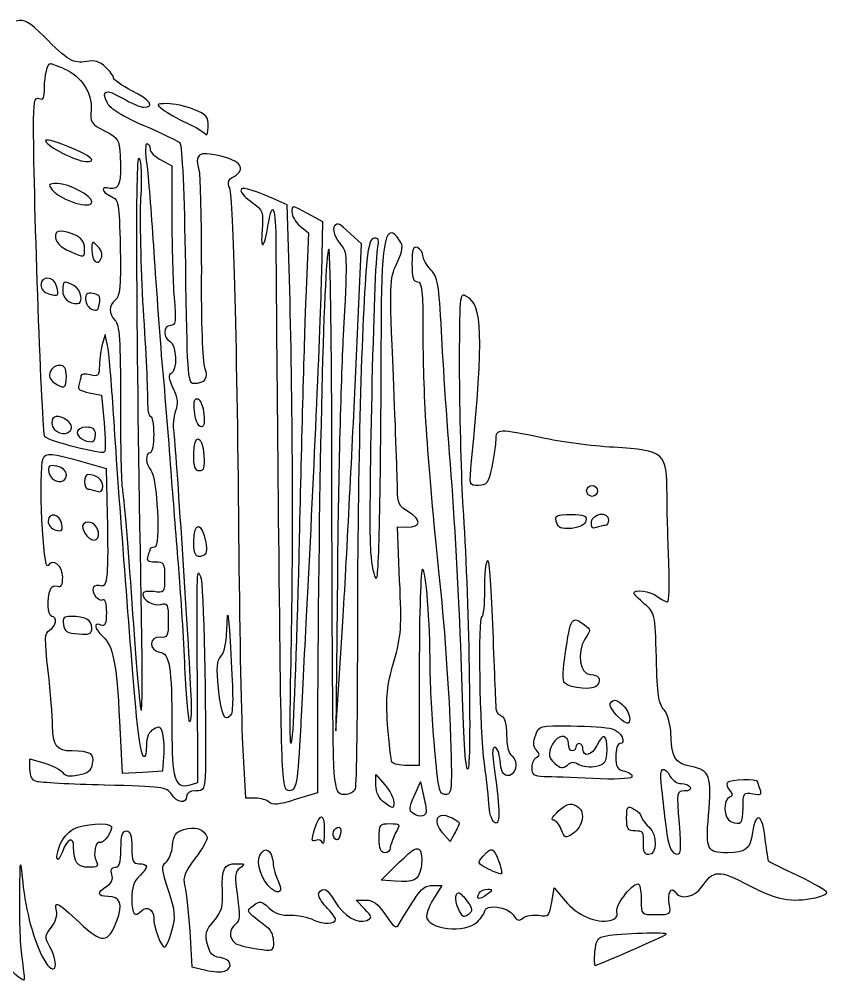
# Model space of a CAD drawing. Extents: x 0 to 1280, y 0 to 707.
# Drawn here: x 1058 to 1280, y 135.8 to 400.2 of the extents above; entities that cross this region are included whole.
import ezdxf

# ---------------------------------------------------------------- set-up
doc = ezdxf.new("R2010")
doc.units = 0
doc.layers.get('0').update_dxf_attribs({"linetype": 'CONTINUOUS'})

msp = doc.modelspace()

# ---------------------------------------------------------------- linework, layer by layer
at = {"color": 7}
for points in [[(1070.4, 386.6)], [(1097.5, 375.4)], [(1065.3, 366.7)], [(1094, 364.5)], [(1067.1, 353.3)], [(1119, 353.1)], [(1144.7, 343.4)], [(1068, 340.8)], [(1078, 336.8)], [(1064, 327.1)], [(1070, 325.6)], [(1076.3, 323.1)], [(1066.6, 303.3)], [(1108.8, 291.6)], [(1067, 289.1)], [(1074, 286.6)], [(1108.8, 280.2)], [(1066.2, 275.6)], [(1076, 273)], [(1217, 270.5)], [(1066, 262.2)], [(1213.8, 262.3)], [(1220, 262.5)], [(1075.7, 261.4)], [(1109.3, 256.3)], [(1070.2, 233.8)], [(1213.4, 233.7)], [(1189.1, 210.3)], [(1224.4, 211.1)], [(1116.1, 208.7)], [(1221, 205.1)], [(1205.3, 201.8)], [(1237, 192)], [(1252.7, 190.3)], [(1161, 184.9)], [(1169.9, 182.8)], [(1212.8, 180.3)], [(1229, 181)], [(1083.4, 178.2)], [(1179, 179.1)], [(1141.9, 176.8)], [(1146.3, 175.9)], [(1161.4, 176.3)], [(1127.8, 168.4)], [(1168.5, 166.9)], [(1189.8, 168.8)], [(1186.6, 159.5)], [(1181.2, 157.6)], [(1219.5, 148.1)]]:
    msp.add_lwpolyline(points, close=True, dxfattribs=at)
for points in [[(1097, 361.5), (1100, 359.9), (1100, 345.6)], [(1132.4, 325.8), (1131.7, 349.2), (1127.6, 351)], [(1141.2, 330.5), (1141.5, 344.5), (1137.3, 346.8)], [(1135.3, 343.3), (1137.6, 341.5), (1136.8, 323.5)], [(1150.5, 301.4), (1152.1, 338.4), (1149.1, 341.2)], [(1082.3, 310.5), (1081.7, 313.5), (1080.9, 311)], [(1077.3, 297.5), (1080.7, 296.8), (1081.4, 289.2)], [(1076.2, 278.3), (1081.9, 276.7), (1082.2, 264.1)], [(1162.6, 246), (1162, 260.6), (1164.6, 260.5)], [(1145.5, 247.5), (1145.1, 204.5), (1147, 234.5)], [(1168, 222), (1168, 195), (1164.6, 195)], [(1104.8, 189.6), (1107.1, 190.3), (1107, 218.4)], [(1085.6, 207.2), (1086.3, 192.9), (1091.9, 193.2), (1097.5, 193.5), (1097.8, 197.4)], [(1123, 186), (1120.3, 186), (1119.6, 199.3)], [(1140, 200), (1140, 187.5), (1133.9, 185.6)], [(1061, 194), (1061, 196.8), (1065.1, 195.6)], [(1156.1, 189.5), (1156.1, 192.5), (1158.5, 189.7)], [(1166.6, 186.6), (1168.3, 190.5), (1169, 187.5)], [(1177.7, 176.3), (1176.5, 174.1), (1174.4, 176.5)], [(1161.4, 163.2), (1157.5, 163.5), (1162.4, 168.3)], [(1171.6, 162), (1174.2, 162), (1172.1, 158.6)], [(1204.4, 157.4), (1205.1, 161.4), (1208.1, 157.8)], [(1153, 155.5), (1150.7, 158), (1153.3, 158)], [(1104.9, 149.5), (1105.5, 139.6), (1109.3, 138.7)]]:
    msp.add_lwpolyline(points, dxfattribs=at)
for points in [[(1064.8, 395.5), (1060.7, 399.5), (1059.6, 400.2), (1057.2, 399.7)], [(1076.5, 388.6), (1073, 387.9), (1071.4, 388.8), (1064.8, 395.5)], [(1081.8, 387), (1080.1, 388.6), (1078.7, 389), (1076.5, 388.6)], [(1065, 381.3), (1065, 384.8), (1065.8, 388), (1066.6, 388)], [(1066.6, 388), (1066.9, 388), (1068.6, 387.4), (1070.4, 386.6)], [(1070.4, 386.6), (1075.1, 384.6), (1078.2, 379.9), (1077.8, 375.3)], [(1084, 384), (1084, 384.5), (1083, 385.9), (1081.8, 387)], [(1089, 380.5), (1086.3, 381.9), (1084, 383.5), (1084, 384)], [(1063.5, 378.4), (1064.7, 377.9), (1065, 378.6), (1065, 381.3)], [(1082.3, 377.1), (1080.4, 380.7), (1081.8, 381.2), (1086.4, 378.5)], [(1062, 370.2), (1062, 377.6), (1062.2, 378.8), (1063.5, 378.4)], [(1086.4, 378.5), (1088.8, 377.1), (1091.4, 376), (1092.3, 376)], [(1092.3, 376), (1095.5, 376), (1094, 378), (1089, 380.5)], [(1092.4, 370.9), (1086.5, 373.5), (1083.1, 375.5), (1082.3, 377.1)], [(1098.7, 377), (1095.6, 376.9), (1095.6, 376.9), (1097.5, 375.4)], [(1106, 375.4), (1103.8, 376.3), (1100.5, 377), (1098.7, 377)], [(1077.8, 375.3), (1077.5, 371.8), (1077.8, 371.4), (1081.5, 369.5)], [(1097.5, 375.4), (1098.6, 374.5), (1101.5, 372.9), (1104, 371.7)], [(1110, 370.6), (1110, 373.4), (1109.5, 374), (1106, 375.4)], [(1065.1, 285.4), (1064.3, 286.4), (1062, 350.8), (1062, 370.2)], [(1102.3, 366.1), (1101.8, 366.6), (1097.3, 368.8), (1092.4, 370.9)], [(1104, 371.7), (1106.5, 370.6), (1108.8, 369.2), (1109.2, 368.6)], [(1109.2, 368.6), (1109.6, 368), (1110, 368.9), (1110, 370.6)], [(1081.5, 369.5), (1085.3, 367.6), (1085.5, 367.2), (1085.8, 362.6)], [(1071.4, 365.2), (1067.5, 366.8), (1065, 367.4), (1065.3, 366.7)], [(1065.3, 366.7), (1065.7, 365.3), (1073.7, 361.1), (1076.3, 361.1)], [(1076.3, 361.1), (1079.7, 360.9), (1077.9, 362.6), (1071.4, 365.2)], [(1093.2, 360.3), (1092.7, 363.4), (1092.8, 366), (1093.2, 366)], [(1093.2, 366), (1093.6, 366), (1094, 365.3), (1094, 364.5)], [(1103.8, 332.5), (1103.5, 352.3), (1102.9, 365.5), (1102.3, 366.1)], [(1085.8, 362.6), (1086.3, 355.5), (1085.5, 353.1), (1083, 353.7)], [(1091.6, 240.5), (1090.2, 315.9), (1090, 363.5), (1091, 362)], [(1094, 364.5), (1094, 363.7), (1095.4, 362.4), (1097, 361.5)], [(1113.2, 362.6), (1107.2, 364), (1106.2, 363.2), (1107.5, 358.3)], [(1117.1, 357), (1120.6, 358.9), (1118.9, 361.4), (1113.2, 362.6)], [(1091, 362), (1091.6, 361.1), (1091.8, 356.9), (1091.4, 351)], [(1095, 338), (1094.4, 347.1), (1093.6, 357.1), (1093.2, 360.3)], [(1107.5, 358.3), (1107.8, 356.8), (1108.1, 344.7), (1108.1, 331.4)], [(1115.9, 353.7), (1115.2, 355.5), (1115.5, 356.2), (1117.1, 357)], [(1068.6, 355), (1066.1, 355), (1065.9, 354.8), (1067.1, 353.3)], [(1078, 350), (1078, 351.7), (1071.7, 355), (1068.6, 355)], [(1083, 353.7), (1080.3, 354.4), (1080.5, 352.7), (1083.3, 351.5)], [(1067.1, 353.3), (1069.7, 350.3), (1078, 347.7), (1078, 350)], [(1118.5, 253.5), (1118, 309.7), (1116.9, 351), (1115.9, 353.7)], [(1127.6, 351), (1121.2, 353.7), (1119, 354.2), (1119, 353.1)], [(1119, 353.1), (1119, 352.5), (1120.4, 351), (1122.1, 349.8)], [(1083.3, 351.5), (1085.4, 350.5), (1085.5, 349.9), (1085.8, 337.4)], [(1091.4, 351), (1091.1, 345.8), (1091.4, 332.1), (1092.1, 320.5)], [(1122.1, 349.8), (1125, 347.6), (1125.2, 347.2), (1124.8, 342.2)], [(1126.5, 343.8), (1127.6, 350.9), (1128.6, 348.5), (1128.6, 338.3)], [(1137.3, 346.8), (1133.1, 349.1), (1133, 349.1), (1133, 347.2)], [(1133, 347.2), (1133, 346.1), (1134, 344.3), (1135.3, 343.3)], [(1100, 345.6), (1100, 337.7), (1100.3, 327.9), (1100.6, 323.7)], [(1124.8, 342.2), (1124.3, 336.2), (1125.4, 337.2), (1126.5, 343.8)], [(1149.1, 341.2), (1145.9, 344.2), (1145.7, 344.3), (1144.7, 343.4)], [(1162.6, 339.4), (1158.9, 345.1), (1157.6, 339.5), (1157.5, 318.5)], [(1073.5, 340.8), (1070.1, 342.3), (1068, 342.3), (1068, 340.8)], [(1144.7, 343.4), (1143.9, 342.6), (1144.9, 339.9), (1146.8, 337.7)], [(1068, 340.8), (1068, 338.8), (1069.2, 337.6), (1072.3, 336.2)], [(1076, 337.3), (1076, 338.9), (1075.1, 340.1), (1073.5, 340.8)], [(1079.6, 337.8), (1078.1, 339.3), (1078, 339.2), (1078, 336.8)], [(1155.7, 340), (1154.6, 340), (1154.1, 338.3), (1153.6, 333.8)], [(1156.6, 337.5), (1157, 339.3), (1156.8, 340), (1155.7, 340)], [(1161.8, 333), (1163.5, 336.8), (1163.7, 337.8), (1162.6, 339.4)], [(1072.3, 336.2), (1076, 334.6), (1076, 334.6), (1076, 337.3)], [(1078, 336.8), (1078, 333.6), (1079.7, 332.2), (1080.6, 334.5)], [(1080.6, 334.5), (1081, 335.4), (1080.6, 336.9), (1079.6, 337.8)], [(1085.8, 337.4), (1086, 326.6), (1085.8, 324.1), (1084.5, 323)], [(1097.5, 304), (1096.7, 313.6), (1095.6, 328.9), (1095, 338)], [(1128.6, 338.3), (1128.6, 332.9), (1128.9, 297), (1129.3, 258.5)], [(1143.1, 337), (1141.7, 334.4), (1140.2, 269.2), (1140, 200)], [(1144, 268.9), (1144, 307.2), (1143.6, 337.8), (1143.1, 337)], [(1146.8, 337.7), (1148.2, 336.1), (1148.2, 333.4), (1147.1, 313.2)], [(1154.7, 253.7), (1154, 261.4), (1155.6, 333.6), (1156.6, 337.5)], [(1167.5, 337.4), (1166.3, 337.8), (1166, 337), (1166, 333)], [(1169, 335.2), (1169, 336.1), (1168.3, 337), (1167.5, 337.4)], [(1153.6, 333.8), (1152.2, 319.5), (1151, 275.7), (1151, 234.3)], [(1171.2, 331.3), (1170, 332.6), (1169, 334.3), (1169, 335.2)], [(1105.9, 300), (1104.4, 300), (1104.2, 303.5), (1103.8, 332.5)], [(1108.1, 331.4), (1108, 316.7), (1108.4, 306.1), (1109, 304.4)], [(1137, 236), (1138.9, 271.1), (1140.9, 316.5), (1141.2, 330.5)], [(1160.9, 302), (1159.8, 328), (1159.8, 328.6), (1161.8, 333)], [(1166, 333), (1166, 329.2), (1166.4, 328), (1167.5, 328)], [(1174.1, 314.3), (1173.4, 327.4), (1173.1, 329.3), (1171.2, 331.3)], [(1068.3, 326.8), (1067.6, 329.6), (1064, 329.8), (1064, 327.1)], [(1073.1, 327), (1070.3, 328.4), (1070, 328.3), (1070, 325.6)], [(1167.5, 328), (1168.8, 328), (1169, 325.7), (1169, 313.3)], [(1064, 327.1), (1064, 326), (1064.9, 325), (1066.2, 324.7)], [(1066.2, 324.7), (1068.9, 323.9), (1069.1, 324.1), (1068.3, 326.8)], [(1070, 325.6), (1070, 323.4), (1071.6, 322), (1074.1, 322)], [(1074.1, 322), (1075.8, 322), (1075, 325.9), (1073.1, 327)], [(1132.7, 220.5), (1133.4, 249.7), (1133.3, 292.8), (1132.4, 325.8)], [(1078.3, 324.8), (1076.6, 325.1), (1076.2, 324.6), (1076.3, 323.1)], [(1076.3, 323.1), (1076.4, 322), (1077.1, 320.8), (1077.9, 320.5)], [(1080.2, 322.5), (1080.4, 323.9), (1079.9, 324.6), (1078.3, 324.8)], [(1084.5, 323), (1082.6, 321.4), (1082.6, 319.3), (1084.4, 317.4)], [(1100.6, 323.7), (1101.2, 317), (1101.1, 316), (1099.6, 316)], [(1136.8, 323.5), (1136.4, 313.6), (1135.6, 283.9), (1135, 257.5)], [(1181, 324), (1179, 325.1), (1179, 324.6), (1179, 302.3)], [(1182.4, 278.8), (1185.7, 313.5), (1185.4, 321.6), (1181, 324)], [(1077.9, 320.5), (1079.6, 319.8), (1079.7, 320), (1080.2, 322.5)], [(1092.1, 320.5), (1092.8, 309), (1093.4, 297.6), (1093.3, 295.3)], [(1084.4, 317.4), (1085.6, 316.3), (1085.9, 311.9), (1085.9, 294.7)], [(1157.5, 318.5), (1157.4, 272.9), (1156.9, 245.9), (1156.1, 246.4)], [(1099.6, 316), (1097.6, 316), (1097.5, 312.4), (1099.5, 311.6)], [(1147.1, 313.2), (1146.4, 300.7), (1145.7, 271.2), (1145.5, 247.5)], [(1169, 313.3), (1169, 295.9), (1170.2, 278.9), (1173.4, 247.5)], [(1177, 272), (1175.8, 287.1), (1174.5, 306.1), (1174.1, 314.3)], [(1080.9, 311), (1080.5, 309.6), (1080.2, 307), (1080.1, 305.1)], [(1084, 291.5), (1083.4, 300.3), (1082.7, 308.9), (1082.3, 310.5)], [(1099.5, 311.6), (1101.3, 310.9), (1101.6, 303.4), (1099.8, 302.8)], [(1069.1, 305), (1068.1, 305), (1066.9, 304.2), (1066.6, 303.3)], [(1071, 302), (1071, 304.3), (1070.5, 305), (1069.1, 305)], [(1080.1, 305.1), (1080, 302.1), (1079.8, 301.8), (1077.5, 302.4)], [(1109, 304.4), (1110.1, 301.5), (1109.1, 300), (1105.9, 300)], [(1066.6, 303.3), (1066.1, 302.2), (1066.5, 301.1), (1067.6, 300.3)], [(1067.6, 300.3), (1070.3, 298.3), (1071, 298.7), (1071, 302)], [(1075, 302.1), (1075, 301.6), (1074.7, 300.5), (1074.4, 299.6)], [(1077.5, 302.4), (1076.1, 302.8), (1075, 302.6), (1075, 302.1)], [(1100, 273), (1099.5, 280.4), (1098.4, 294.4), (1097.5, 304)], [(1099.8, 302.8), (1098.9, 302.5), (1099.1, 301.4), (1100.3, 298.8)], [(1162, 271), (1162, 273.5), (1161.5, 287.4), (1160.9, 302)], [(1179, 302.3), (1179.1, 289.8), (1179.5, 273.4), (1180, 266)], [(1074.4, 299.6), (1074, 298.5), (1074.7, 298), (1077.3, 297.5)], [(1100.3, 298.8), (1101.6, 296), (1101.8, 294.6), (1101, 292.5)], [(1147, 234.5), (1148, 251), (1149.5, 281.1), (1150.5, 301.4)], [(1085.9, 294.7), (1085.8, 283.1), (1086.1, 272.4), (1086.4, 271)], [(1093.3, 295.3), (1093.3, 292.9), (1093.6, 291), (1094.1, 291)], [(1106.2, 292.4), (1106, 295.2), (1106.2, 296.1), (1107.2, 295.8)], [(1107.2, 295.8), (1107.9, 295.5), (1108.6, 293.6), (1108.8, 291.6)], [(1071.3, 289.8), (1068.8, 291.6), (1067, 291.3), (1067, 289.1)], [(1090.1, 211), (1088.4, 230), (1085.1, 273.6), (1084, 291.5)], [(1094.1, 291), (1094.6, 291), (1095, 288.8), (1095, 286)], [(1101, 292.5), (1100.4, 291), (1100.2, 288.3), (1100.5, 286.6)], [(1107.8, 288.2), (1107.1, 288.5), (1106.4, 290.4), (1106.2, 292.4)], [(1108.8, 291.6), (1109, 288.8), (1108.8, 287.9), (1107.8, 288.2)], [(1067, 289.1), (1067, 286.7), (1070.9, 285.2), (1072.1, 287.1)], [(1072.1, 287.1), (1072.7, 288), (1072.4, 288.9), (1071.3, 289.8)], [(1081.4, 289.2), (1081.7, 285.1), (1081.8, 281.5), (1081.5, 281.2)], [(1076.5, 288), (1075, 288), (1074, 287.4), (1074, 286.6)], [(1074, 286.6), (1074, 285.3), (1076, 284), (1078.1, 284)], [(1079, 286), (1079, 287.5), (1078.3, 288), (1076.5, 288)], [(1078.1, 284), (1078.6, 284), (1079, 284.9), (1079, 286)], [(1095, 286), (1095, 283.3), (1094.6, 281), (1094, 281)], [(1100.5, 286.6), (1101, 283.5), (1104.6, 228.3), (1105.2, 214.3)], [(1106, 280.6), (1106, 286.5), (1108.4, 286.1), (1108.8, 280.2)], [(1201.7, 285.1), (1190, 287.6), (1189, 287.6), (1189, 284.5)], [(1081.5, 281.2), (1080.8, 280.4), (1066.1, 284.2), (1065.1, 285.4)], [(1189, 284.5), (1189, 283.2), (1188.5, 279.8), (1187.9, 277)], [(1221.4, 282.5), (1215.4, 282.8), (1206.5, 284), (1201.7, 285.1)], [(1064.6, 279.4), (1065.3, 281.1), (1066.6, 281), (1076.2, 278.3)], [(1094, 281), (1092.6, 281), (1092.8, 277.6), (1094.2, 276.2)], [(1107.6, 276), (1106.4, 276), (1106, 277.1), (1106, 280.6)], [(1236.1, 269.3), (1236, 281.2), (1235.5, 281.6), (1221.4, 282.5)], [(1066, 250), (1064.6, 247.7), (1063.3, 275.9), (1064.6, 279.4)], [(1068.4, 277.3), (1066.3, 277.7), (1065.9, 277.4), (1066.2, 275.6)], [(1108.8, 280.2), (1109, 276.9), (1108.8, 276), (1107.6, 276)], [(1184.3, 272), (1181.7, 272), (1181.7, 272), (1182.4, 278.8)], [(1066.2, 275.6), (1066.6, 272.8), (1071, 272), (1071, 274.8)], [(1071, 274.8), (1071, 276.1), (1070.1, 276.9), (1068.4, 277.3)], [(1076.9, 275), (1076.4, 275), (1076, 274.1), (1076, 273)], [(1081, 271.8), (1081, 273.6), (1079.2, 275), (1076.9, 275)], [(1094.2, 276.2), (1096, 274.4), (1096.9, 255), (1095.3, 255)], [(1187.9, 277), (1187, 272.6), (1186.5, 272), (1184.3, 272)], [(1076, 273), (1076, 271.9), (1076.4, 271), (1076.9, 271)], [(1102, 248), (1101.5, 254.3), (1100.6, 265.6), (1100, 273)], [(1076.9, 271), (1077.4, 271), (1078.5, 270.7), (1079.4, 270.4)], [(1079.4, 270.4), (1080.5, 270), (1081, 270.4), (1081, 271.8)], [(1086.4, 271), (1086.7, 269.6), (1087.9, 255.5), (1089, 239.6)], [(1165.1, 264.7), (1162.4, 266.3), (1162, 267), (1162, 271)], [(1179.7, 219.3), (1179.3, 233.1), (1178.1, 256.9), (1177, 272)], [(1214, 270.5), (1214, 271.3), (1214.7, 272), (1215.5, 272)], [(1215.5, 269), (1214.7, 269), (1214, 269.7), (1214, 270.5)], [(1215.5, 272), (1216.3, 272), (1217, 271.3), (1217, 270.5)], [(1217, 270.5), (1217, 269.7), (1216.3, 269), (1215.5, 269)], [(1144.6, 193.1), (1144.3, 196.5), (1144, 230.6), (1144, 268.9)], [(1236.6, 250.3), (1236.4, 255.9), (1236.1, 264.4), (1236.1, 269.3)], [(1069.8, 261.3), (1069.4, 264.1), (1066, 264.9), (1066, 262.2)], [(1164.6, 260.5), (1168.5, 260.5), (1168.7, 262.7), (1165.1, 264.7)], [(1180, 266), (1181.6, 244), (1182.5, 194), (1181.3, 194)], [(1215.3, 261.9), (1215.5, 264.4), (1220, 265), (1220, 262.5)], [(1066, 262.2), (1066, 261.1), (1066.9, 260), (1068.1, 259.7)], [(1079.8, 259.2), (1079.5, 261.4), (1077.1, 262.7), (1075.7, 261.4)], [(1082.2, 264.1), (1082.6, 247.5), (1082.3, 243.7), (1080.5, 244.4)], [(1106, 256.5), (1106, 262.2), (1108.3, 262.1), (1109.3, 256.3)], [(1205.7, 261.9), (1205.2, 263.8), (1205.6, 264), (1209.7, 264)], [(1209.9, 260.2), (1206.9, 260), (1206.2, 260.3), (1205.7, 261.9)], [(1209.7, 264), (1213.3, 264), (1214.1, 263.7), (1213.8, 262.3)], [(1213.8, 262.3), (1213.6, 261.2), (1212.3, 260.5), (1209.9, 260.2)], [(1216.6, 260.4), (1215.5, 260), (1215.2, 260.4), (1215.3, 261.9)], [(1220, 262.5), (1220, 261.7), (1219.6, 261), (1219.1, 261)], [(1068.1, 259.7), (1069.7, 259.3), (1070.1, 259.6), (1069.8, 261.3)], [(1075.7, 261.4), (1074.7, 260.4), (1076.9, 257), (1078.6, 257)], [(1078.6, 257), (1079.6, 257), (1080, 257.8), (1079.8, 259.2)], [(1219.1, 261), (1218.6, 261), (1217.5, 260.7), (1216.6, 260.4)], [(1108.6, 252.7), (1106.6, 251.9), (1106, 252.9), (1106, 256.5)], [(1129.3, 258.5), (1130, 190.5), (1130.1, 188.5), (1132, 188.2)], [(1135, 257.5), (1134.4, 231.1), (1133.5, 206.4), (1133, 202.5)], [(1094, 254.6), (1094, 254.4), (1093.7, 253.5), (1093.4, 252.6)], [(1095.3, 255), (1094.6, 255), (1094, 254.8), (1094, 254.6)], [(1109.3, 256.3), (1109.7, 254.2), (1109.5, 253), (1108.6, 252.7)], [(1070, 246.8), (1070, 249.9), (1067.3, 252.1), (1066, 250)], [(1093.4, 252.6), (1092.9, 251.4), (1093.4, 251), (1095.4, 251)], [(1119.6, 199.3), (1119.2, 206.5), (1118.7, 231), (1118.5, 253.5)], [(1156.1, 246.4), (1155.7, 246.7), (1155, 250), (1154.7, 253.7)], [(1186, 243.3), (1186, 247.4), (1186.3, 251), (1186.8, 251.4)], [(1186.8, 251.4), (1187.2, 251.8), (1187.8, 243), (1188.2, 231.8)], [(1095.4, 251), (1097.8, 251), (1098, 250.7), (1098, 246.7)], [(1107, 218.4), (1106.9, 251.1), (1106.8, 248.9), (1107.9, 247)], [(1168.9, 249), (1168.4, 249), (1168, 236.9), (1168, 222)], [(1171, 222.1), (1171, 234.5), (1169.8, 249), (1168.9, 249)], [(1236.2, 240), (1236.7, 240), (1236.8, 244.6), (1236.6, 250.3)], [(1068.6, 244.3), (1069.6, 243.9), (1070, 244.6), (1070, 246.8)], [(1098, 246.7), (1098, 242.4), (1097.9, 242.4), (1095, 242.8)], [(1103.6, 221.8), (1103.3, 229.9), (1102.5, 241.7), (1102, 248)], [(1107.9, 247), (1108.7, 245.7), (1109.5, 208.5), (1109.2, 193.8)], [(1161, 223.5), (1163.1, 230.8), (1163.2, 232.8), (1162.6, 246)], [(1173.4, 247.5), (1174.8, 234.9), (1176.1, 216.1), (1176.5, 205.8)], [(1067, 236), (1065.9, 236), (1065.6, 240.9), (1066.6, 243.4)], [(1066.6, 243.4), (1066.9, 244.2), (1067.8, 244.6), (1068.6, 244.3)], [(1078.4, 243.9), (1077.7, 242.7), (1079.9, 239.8), (1081.1, 240.6)], [(1080.5, 244.4), (1079.7, 244.7), (1078.8, 244.5), (1078.4, 243.9)], [(1185.3, 236), (1185.7, 236), (1186, 239.3), (1186, 243.3)], [(1227, 242.4), (1227, 243.6), (1231.6, 242.9), (1233.4, 241.5)], [(1081.1, 240.6), (1081.6, 240.9), (1082, 239.3), (1082, 237.1)], [(1095, 242.8), (1093.4, 243), (1092, 242.8), (1092, 242.2)], [(1092, 242.2), (1092, 240.5), (1094.9, 238.7), (1097, 239.3)], [(1229.9, 239.4), (1228.3, 240.8), (1227, 242.1), (1227, 242.4)], [(1233.4, 241.5), (1234.5, 240.7), (1235.8, 240), (1236.2, 240)], [(1089, 239.6), (1090.1, 223.7), (1091.2, 210.4), (1091.6, 210.1)], [(1091.6, 210.1), (1091.9, 209.8), (1091.9, 223.5), (1091.6, 240.5)], [(1097, 239.3), (1098.8, 239.8), (1099, 239.3), (1099, 234.9)], [(1115.2, 234.1), (1115.3, 238.9), (1115.6, 236), (1116.2, 225.6)], [(1233.2, 224.6), (1232.8, 236.9), (1232.8, 237), (1229.9, 239.4)], [(1066.4, 232.2), (1068.2, 233.2), (1068.6, 236), (1067, 236)], [(1072.3, 236), (1070.3, 236), (1069.9, 235.6), (1070.2, 233.8)], [(1078, 232.8), (1078, 235), (1076.2, 236), (1072.3, 236)], [(1082, 237.1), (1082, 233.9), (1081.7, 233.2), (1080.5, 233.6)], [(1135.5, 206), (1135.8, 212.3), (1136.5, 225.8), (1137, 236)], [(1185.9, 195.5), (1184.7, 204.8), (1184.1, 236), (1185.3, 236)], [(1208.1, 225.5), (1209.6, 235.9), (1209.9, 236.3), (1213.4, 233.7)], [(1070.2, 233.8), (1070.4, 231.9), (1071.2, 231.4), (1074.3, 231.2)], [(1074.3, 231.2), (1077.4, 230.9), (1078, 231.2), (1078, 232.8)], [(1080.5, 233.6), (1078.4, 234.5), (1078.6, 232.6), (1081, 230.5)], [(1099, 234.9), (1099, 230.4), (1098.8, 230), (1096.8, 230.3)], [(1113.5, 225), (1114.5, 226.1), (1115.1, 229.2), (1115.2, 234.1)], [(1151, 234.3), (1151, 210), (1150.7, 189.5), (1150.4, 188.6)], [(1213.4, 233.7), (1215.2, 232.4), (1215.2, 232.2), (1213.5, 229.7)], [(1066, 220.9), (1065, 230.1), (1065, 231.4), (1066.4, 232.2)], [(1081, 230.5), (1083.9, 227.9), (1084.8, 223.2), (1085.6, 207.2)], [(1096.8, 230.3), (1093.7, 230.6), (1093.6, 226.6), (1096.6, 226.2)], [(1188.2, 231.8), (1188.6, 220.7), (1189, 211), (1189.1, 210.3)], [(1213.5, 229.7), (1211.2, 226.2), (1212.2, 220), (1215, 220)], [(1096.6, 226.2), (1099.4, 225.8), (1100, 222.3), (1100, 205.4)], [(1112.8, 216.2), (1112.2, 221.9), (1112.4, 223.8), (1113.5, 225)], [(1116.2, 225.6), (1116.9, 214.5), (1116.9, 209.5), (1116.1, 208.7)], [(1207.9, 217.7), (1207.4, 218.2), (1207.5, 221.7), (1208.1, 225.5)], [(1159.3, 206.2), (1158.8, 214.1), (1159.1, 216.7), (1161, 223.5)], [(1172.2, 200.3), (1171.5, 207.5), (1171, 217.4), (1171, 222.1)], [(1235.3, 210.3), (1233.8, 211.8), (1233.4, 214.5), (1233.2, 224.6)], [(1067.2, 206), (1067.2, 208.5), (1066.7, 215.2), (1066, 220.9)], [(1104.9, 207), (1104.6, 207), (1104, 213.6), (1103.6, 221.8)], [(1133, 202.5), (1132.5, 198), (1132.4, 204.6), (1132.7, 220.5)], [(1215, 220), (1217.3, 220), (1218.1, 218.8), (1217, 217.1)], [(1181.3, 194), (1180.7, 194), (1180.1, 203.5), (1179.7, 219.3)], [(1217, 217.1), (1216.2, 215.6), (1209.5, 216.1), (1207.9, 217.7)], [(1105.2, 214.3), (1105.4, 210.3), (1105.3, 207), (1104.9, 207)], [(1116.1, 208.7), (1114.4, 207), (1113.7, 208.6), (1112.8, 216.2)], [(1222.7, 208.4), (1221.2, 209.8), (1220.2, 211.5), (1220.5, 212)], [(1220.5, 212), (1221.4, 213.5), (1222.5, 213.2), (1224.4, 211.1)], [(1092.1, 197.6), (1091.6, 198.1), (1090.6, 204.1), (1090.1, 211)], [(1189.1, 210.3), (1189.2, 209.6), (1189.9, 208.9), (1190.7, 208.6)], [(1224.4, 211.1), (1225.4, 210), (1226, 208.4), (1225.8, 207.5)], [(1237.1, 204.4), (1237, 206.6), (1236.2, 209.2), (1235.3, 210.3)], [(1190.7, 208.6), (1191.5, 208.2), (1192, 206.4), (1192, 203.4)], [(1225.8, 207.5), (1225.6, 206.1), (1225.1, 206.2), (1222.7, 208.4)], [(1072.5, 199), (1068.3, 199), (1067.3, 200.4), (1067.2, 206)], [(1095, 205), (1093.6, 204.2), (1093, 202.9), (1093, 200.3)], [(1097.5, 203.7), (1097, 205.7), (1096.6, 205.9), (1095, 205)], [(1097.8, 197.4), (1098, 199.6), (1097.9, 202.4), (1097.5, 203.7)], [(1100, 205.4), (1100, 191.2), (1100.8, 188.6), (1104.8, 189.6)], [(1132, 188.2), (1134.3, 187.8), (1134.7, 189.7), (1135.5, 206)], [(1160.5, 195.9), (1160.2, 196.5), (1159.7, 201.1), (1159.3, 206.2)], [(1176.5, 205.8), (1177.1, 187.8), (1177, 187), (1175.2, 187)], [(1200, 203.4), (1200.9, 205.9), (1201.1, 206), (1209.7, 205.9)], [(1209, 201), (1209, 203.2), (1206.8, 203.7), (1205.3, 201.8)], [(1209.7, 205.9), (1214.6, 205.8), (1219.6, 205.5), (1221, 205.1)], [(1219.6, 199.3), (1219.7, 203.6), (1218.5, 204.1), (1216.8, 200.5)], [(1221, 205.1), (1223.4, 204.4), (1225.2, 201), (1223.1, 201)], [(1242.7, 194.7), (1238.2, 195.6), (1237.3, 197.2), (1237.1, 204.4)], [(1192, 203.4), (1192, 200.4), (1192.5, 198.3), (1193.5, 197.6)], [(1200.2, 199.2), (1199.3, 200.3), (1199.2, 201.5), (1200, 203.4)], [(1205.3, 201.8), (1203.3, 199.1), (1203.2, 197.3), (1205.2, 195.6)], [(1210, 199), (1209.5, 199), (1209, 199.9), (1209, 201)], [(1212, 201), (1211.5, 201), (1211, 200.6), (1211, 200)], [(1213, 199.5), (1213, 200.3), (1212.6, 201), (1212, 201)], [(1223.1, 201), (1222.5, 201), (1222, 199.4), (1222, 197.5)], [(1078.2, 195.5), (1078.8, 198.2), (1077.5, 199), (1072.5, 199)], [(1093, 200.3), (1093, 198), (1092.6, 197), (1092.1, 197.6)], [(1175.2, 187), (1173.5, 187), (1173.2, 188.3), (1172.2, 200.3)], [(1188.8, 200), (1188.1, 200), (1188, 198.5), (1188.4, 195.8)], [(1190.2, 196.3), (1190, 198.3), (1189.4, 200), (1188.8, 200)], [(1200.3, 197.3), (1201.2, 197.6), (1201.2, 198), (1200.2, 199.2)], [(1211, 200), (1211, 199.5), (1210.6, 199), (1210, 199)], [(1216.8, 200.5), (1215.6, 197.8), (1213, 197.1), (1213, 199.5)], [(1216.6, 194.8), (1219.1, 195.4), (1219.5, 196), (1219.6, 199.3)], [(1164.6, 195), (1162.7, 195), (1160.9, 195.4), (1160.5, 195.9)], [(1188.4, 195.8), (1190.2, 183.6), (1190.3, 178.7), (1188.9, 179.2)], [(1192.1, 192.2), (1191, 192.4), (1190.4, 193.8), (1190.2, 196.3)], [(1193.5, 197.6), (1195.5, 196.1), (1194.4, 191.8), (1192.1, 192.2)], [(1199, 194.4), (1199, 195.7), (1199.6, 197), (1200.3, 197.3)], [(1208.7, 195.1), (1209.8, 196.1), (1210.6, 196.1), (1211.9, 195.3)], [(1222, 197.5), (1222, 194.6), (1222.4, 193.9), (1224.5, 193.4)], [(1062.8, 190.6), (1061.6, 190.9), (1061, 192.1), (1061, 194)], [(1065.1, 195.6), (1067.3, 194.9), (1069.5, 193.8), (1070, 193.1)], [(1070, 193.1), (1070.5, 192.1), (1071.9, 191.9), (1074.3, 192.4)], [(1074.3, 192.4), (1076.9, 192.9), (1077.9, 193.6), (1078.2, 195.5)], [(1109.2, 193.8), (1109, 188.3), (1108.9, 188), (1106.5, 188)], [(1147.5, 187), (1145.5, 187), (1145.2, 187.6), (1144.6, 193.1)], [(1187.2, 183.6), (1187.1, 185.7), (1186.5, 191.1), (1185.9, 195.5)], [(1202.3, 191.9), (1199.5, 192), (1199, 192.4), (1199, 194.4)], [(1205.2, 195.6), (1206.8, 194.2), (1207.4, 194.1), (1208.7, 195.1)], [(1211.9, 195.3), (1212.9, 194.7), (1215, 194.5), (1216.6, 194.8)], [(1224.5, 193.4), (1225.9, 193.1), (1226.7, 192.4), (1226.4, 191.8)], [(1234.5, 190.3), (1233.9, 194.3), (1235.3, 195.2), (1237, 192)], [(1247.5, 181.2), (1248.4, 192.3), (1247.9, 193.7), (1242.7, 194.7)], [(1081.5, 189.6), (1072.2, 189.8), (1063.7, 190.3), (1062.8, 190.6)], [(1215.7, 191.4), (1210.1, 191.7), (1204, 191.9), (1202.3, 191.9)], [(1226.4, 191.8), (1226, 191.3), (1221.6, 191.1), (1215.7, 191.4)], [(1237, 192), (1237.6, 190.9), (1238.9, 190), (1240, 190)], [(1261, 190.6), (1261, 191.3), (1253.4, 191.1), (1252.7, 190.3)], [(1261.7, 188.4), (1261.3, 189.4), (1261, 190.4), (1261, 190.6)], [(1099.9, 187.1), (1098.6, 189.1), (1097.4, 189.2), (1081.5, 189.6)], [(1106.5, 188), (1104.9, 188), (1104, 187.4), (1104, 186.5)], [(1150.4, 188.6), (1150.1, 187.7), (1148.8, 187), (1147.5, 187)], [(1158.5, 184.7), (1156.9, 185.9), (1156.1, 187.5), (1156.1, 189.5)], [(1158.5, 189.7), (1159.9, 188.2), (1161, 186), (1161, 184.9)], [(1235.5, 181), (1235.2, 184), (1234.7, 188.2), (1234.5, 190.3)], [(1240.9, 188), (1238.8, 188), (1238.7, 187.8), (1239.4, 179)], [(1240, 190), (1241, 190), (1242.2, 189.6), (1242.5, 189)], [(1242.5, 189), (1242.8, 188.4), (1242.1, 188), (1240.9, 188)], [(1252.7, 190.3), (1252.3, 190), (1252.6, 189), (1253.3, 188.2)], [(1253.3, 188.2), (1254.2, 187), (1254.2, 186.6), (1253.3, 186.3)], [(1259.7, 187.2), (1261.9, 186.8), (1262.2, 187), (1261.7, 188.4)], [(1104, 186.5), (1104, 184.3), (1101.5, 184.7), (1099.9, 187.1)], [(1126.7, 184.9), (1126.1, 185.5), (1124.4, 186), (1123, 186)], [(1133.9, 185.6), (1129.4, 184.2), (1127.6, 184), (1126.7, 184.9)], [(1166.2, 181.9), (1165.1, 182.6), (1165.2, 183.4), (1166.6, 186.6)], [(1169, 187.5), (1169.4, 185.9), (1169.8, 183.7), (1169.9, 182.8)], [(1253.3, 186.3), (1251.4, 185.6), (1251.7, 180.3), (1253.6, 179.6)], [(1257, 183.4), (1257, 187.5), (1257.1, 187.7), (1259.7, 187.2)], [(1161, 184.9), (1161, 183), (1160.9, 183), (1158.5, 184.7)], [(1169.9, 182.8), (1170, 180.9), (1168.4, 180.5), (1166.2, 181.9)], [(1174.4, 176.5), (1171.6, 179.7), (1172.9, 182.5), (1176.5, 180.8)], [(1188.9, 179.2), (1188.1, 179.5), (1187.4, 181.3), (1187.2, 183.6)], [(1204.8, 180), (1204.1, 180), (1204.8, 181.2), (1206.3, 182.5)], [(1206.3, 182.5), (1208.6, 184.5), (1209.5, 184.8), (1211.1, 183.9)], [(1211.1, 183.9), (1212.5, 183.2), (1213, 182.1), (1212.8, 180.3)], [(1225, 180.5), (1225, 183.8), (1225.2, 184), (1227, 183)], [(1227, 183), (1228.1, 182.4), (1229, 181.5), (1229, 181)], [(1253.6, 179.6), (1256.5, 178.5), (1257, 179), (1257, 183.4)], [(1263.1, 174.6), (1262.4, 181.7), (1260.5, 182.7), (1259.6, 176.6)], [(1139.2, 177.4), (1140.7, 182.3), (1142, 181.9), (1141.9, 176.8)], [(1176.5, 180.8), (1177.9, 180.2), (1179, 179.4), (1179, 179.1)], [(1207, 177.4), (1206.5, 178.8), (1205.5, 180), (1204.8, 180)], [(1212.8, 180.3), (1212.6, 178.9), (1211.5, 177.1), (1210.3, 176.3)], [(1227.4, 177), (1225.3, 177), (1225, 177.5), (1225, 180.5)], [(1229, 181), (1229, 180.5), (1229.9, 179.2), (1231.1, 178.1)], [(1238.6, 170.6), (1237, 171.2), (1236.4, 173.3), (1235.5, 181)], [(1252.7, 171), (1247.1, 171), (1246.7, 171.8), (1247.5, 181.2)], [(1069.1, 172.9), (1069.7, 174.6), (1071.4, 176.7), (1072.9, 177.5)], [(1072.9, 177.5), (1075.7, 179), (1082.6, 179.5), (1083.4, 178.2)], [(1083.4, 178.2), (1083.9, 177.3), (1081.2, 173.4), (1080.2, 173.8)], [(1100.2, 173), (1100.4, 175.8), (1101.1, 176.7), (1103.3, 177.4)], [(1103.3, 177.4), (1106.2, 178.4), (1109, 177.5), (1109.7, 175.3)], [(1139.5, 174.4), (1138.4, 173.9), (1138.3, 174.5), (1139.2, 177.4)], [(1144.8, 174.8), (1143.7, 175.9), (1144.5, 178), (1146, 178)], [(1146, 178), (1146.4, 178), (1146.6, 177.1), (1146.3, 175.9)], [(1157, 175), (1157, 178.8), (1157.2, 179), (1159.9, 179)], [(1159.9, 179), (1162.8, 179), (1162.9, 179), (1161.4, 176.3)], [(1179, 179.1), (1178.9, 178.8), (1178.4, 177.5), (1177.7, 176.3)], [(1210.3, 176.3), (1208.2, 174.9), (1208, 174.9), (1207, 177.4)], [(1231.1, 178.1), (1233.5, 175.9), (1233.4, 170.5), (1231, 170.5)], [(1239.4, 179), (1240, 171.4), (1239.8, 170.1), (1238.6, 170.6)], [(1073, 172.6), (1073, 175.6), (1071.3, 174.9), (1069.9, 171.3)], [(1086, 172), (1086, 175.8), (1086.4, 177), (1087.5, 177)], [(1087.5, 177), (1088.6, 177), (1089, 175.8), (1089, 172.5)], [(1109.7, 175.3), (1109.9, 174.7), (1108.4, 172.1), (1106.4, 169.5)], [(1141.4, 173.7), (1141.1, 174.4), (1140.3, 174.7), (1139.5, 174.4)], [(1141.9, 176.8), (1141.9, 174.4), (1141.6, 173), (1141.4, 173.7)], [(1146.3, 175.9), (1145.9, 174.6), (1145.4, 174.2), (1144.8, 174.8)], [(1158.5, 171), (1157.4, 171), (1157, 172.1), (1157, 175)], [(1161.4, 176.3), (1160.7, 174.7), (1160, 172.9), (1160, 172.3)], [(1229.6, 173.8), (1229.8, 176.6), (1229.5, 177), (1227.4, 177)], [(1259.6, 176.6), (1258.9, 171.9), (1257.8, 171), (1252.7, 171)], [(1264.1, 168.6), (1263.9, 168.8), (1263.5, 171.5), (1263.1, 174.6)], [(1069.9, 171.3), (1068.5, 167.6), (1067.8, 169.1), (1069.1, 172.9)], [(1077.1, 167), (1074, 167), (1073, 168.4), (1073, 172.6)], [(1080.2, 173.8), (1079.1, 174.4), (1078.2, 170.5), (1079.2, 168.8)], [(1084.4, 167), (1085.6, 167), (1086, 168.1), (1086, 172)], [(1089, 172.5), (1089, 168.7), (1089.3, 168), (1091, 168)], [(1098.4, 168.4), (1099.2, 169), (1100, 171.1), (1100.2, 173)], [(1124.2, 170.3), (1125.5, 172.9), (1127.4, 171.9), (1127.8, 168.4)], [(1160, 172.3), (1160, 171.6), (1159.3, 171), (1158.5, 171)], [(1162.4, 168.3), (1166.6, 172.3), (1167.5, 172.8), (1168.3, 171.5)], [(1185.6, 170.1), (1187.9, 172.7), (1188.4, 172.5), (1189.8, 168.8)], [(1231, 170.5), (1229.9, 170.5), (1229.5, 171.5), (1229.6, 173.8)], [(1058.2, 158), (1058.3, 169.8), (1058.3, 170.1), (1059, 162.9)], [(1106.4, 169.5), (1103.5, 165.7), (1103, 164.2), (1103.5, 162.1)], [(1127.4, 161.1), (1124.7, 163.3), (1123, 168.2), (1124.2, 170.3)], [(1168.3, 171.5), (1168.7, 170.6), (1168.8, 168.6), (1168.5, 166.9)], [(1187, 166.5), (1183.9, 168.1), (1183.9, 168.2), (1185.6, 170.1)], [(1079.2, 168.8), (1079.9, 167.3), (1079.6, 167), (1077.1, 167)], [(1083.5, 165), (1083.1, 166.4), (1083.3, 167), (1084.4, 167)], [(1091, 168), (1092.1, 168), (1093, 167.6), (1093, 167.2)], [(1093, 167.2), (1093, 166.7), (1092.1, 165.5), (1091, 164.5)], [(1099.1, 160.6), (1097.2, 166.4), (1097.1, 167.4), (1098.4, 168.4)], [(1113.9, 160.5), (1113.6, 166.7), (1114.3, 168), (1117.8, 168)], [(1118.7, 166.8), (1117.3, 165.7), (1117.2, 164.6), (1118, 159)], [(1117.8, 168), (1120.1, 168), (1120.2, 167.9), (1118.7, 166.8)], [(1127.8, 168.4), (1127.9, 166.8), (1128.6, 164.5), (1129.2, 163.3)], [(1168.5, 166.9), (1167.7, 163.3), (1166.6, 162.8), (1161.4, 163.2)], [(1189.8, 168.8), (1190.4, 167.1), (1190.8, 165.5), (1190.6, 165.2)], [(1272.3, 164.6), (1268, 166.6), (1264.3, 168.4), (1264.1, 168.6)], [(1082.1, 161.8), (1083.5, 162.7), (1083.9, 163.7), (1083.5, 165)], [(1091, 164.5), (1089.6, 163.2), (1089, 161.4), (1089, 158.3)], [(1190.6, 165.2), (1190.4, 165), (1188.8, 165.6), (1187, 166.5)], [(1245.6, 161.5), (1248.8, 166.4), (1250.3, 166.4), (1258.7, 162)], [(1280, 160.1), (1280, 160.5), (1276.5, 162.6), (1272.3, 164.6)], [(1059, 162.9), (1059.8, 155), (1062.1, 146.5), (1064.8, 141.7)], [(1082.5, 159), (1079.5, 159), (1079.3, 160.1), (1082.1, 161.8)], [(1103.5, 162.1), (1103.9, 160.7), (1104.5, 155), (1104.9, 149.5)], [(1129.2, 163.3), (1130.6, 160.4), (1129.6, 159.3), (1127.4, 161.1)], [(1140.4, 159.9), (1141.6, 161.8), (1142.7, 161.1), (1144.9, 157.5)], [(1162.5, 151.5), (1168.1, 160.9), (1169, 162), (1171.6, 162)], [(1222.3, 154.8), (1221.8, 156.7), (1227.2, 163.4), (1228.4, 162.3)], [(1228.4, 162.3), (1228.7, 162), (1229, 159.9), (1229, 157.8)], [(1236.7, 157), (1236.1, 159.9), (1237.3, 162), (1238.5, 160)], [(1238.5, 160), (1239.7, 158), (1243.9, 158.9), (1245.6, 161.5)], [(1258.7, 162), (1266.4, 158), (1270.1, 157.3), (1276.9, 158.6)], [(1084.9, 152.3), (1086.6, 156.8), (1085.8, 159), (1082.5, 159)], [(1100, 149.5), (1101.1, 153.5), (1101, 154.8), (1099.1, 160.6)], [(1111.5, 152.2), (1113.7, 154.8), (1114.1, 156.2), (1113.9, 160.5)], [(1118, 159), (1118.8, 153.6), (1118.7, 152.3), (1117.5, 151.4)], [(1142.4, 156.1), (1141, 157.6), (1140.1, 159.3), (1140.4, 159.9)], [(1179.1, 154.9), (1177.8, 157.2), (1177.7, 160), (1178.8, 160)], [(1178.8, 160), (1179.2, 160), (1180.3, 158.9), (1181.2, 157.6)], [(1186.6, 159.5), (1184.5, 157.9), (1183.4, 158.2), (1184.5, 159.9)], [(1184.5, 159.9), (1184.8, 160.5), (1185.9, 161), (1186.8, 161)], [(1186.8, 161), (1188.3, 160.9), (1188.3, 160.8), (1186.6, 159.5)], [(1276.9, 158.6), (1278.6, 159), (1280, 159.6), (1280, 160.1)], [(1059, 141), (1058.5, 143.5), (1058.1, 151.1), (1058.2, 158)], [(1068.3, 155), (1067.5, 158), (1068.6, 157.5), (1074.6, 151.8)], [(1089, 158.3), (1089, 153.9), (1089.7, 153.1), (1091.7, 155.1)], [(1091.7, 155.1), (1093.1, 156.5), (1095, 155.4), (1095, 153.1)], [(1123, 153), (1120.6, 155), (1120.5, 155), (1122.4, 156.5)], [(1122.4, 156.5), (1124.2, 157.9), (1124.6, 157.8), (1126.7, 155.8)], [(1145, 152.8), (1145, 153.1), (1143.8, 154.6), (1142.4, 156.1)], [(1144.9, 157.5), (1147.2, 153.6), (1151, 151.4), (1153.6, 152.4)], [(1153.3, 158), (1155.3, 158), (1156.6, 157), (1158.7, 153.9)], [(1172.1, 158.6), (1170.9, 156.8), (1170, 154.5), (1170, 153.6)], [(1181.2, 157.6), (1182.7, 155.6), (1182.7, 155), (1181.5, 154)], [(1186, 155), (1186, 157), (1192.5, 156.1), (1193.8, 153.9)], [(1200.9, 153.8), (1203.6, 153.4), (1203.8, 153.6), (1204.4, 157.4)], [(1208.1, 157.8), (1211.3, 153.8), (1216.7, 151.5), (1220.5, 152.4)], [(1229, 157.8), (1229, 154), (1229, 154), (1233.1, 154)], [(1233.1, 154), (1237.2, 154), (1237.2, 154.1), (1236.7, 157)], [(1066.9, 150.5), (1068, 152), (1068.6, 153.9), (1068.3, 155)], [(1126.7, 155.8), (1128.2, 154.4), (1130.1, 153.7), (1132.6, 153.8)], [(1132.6, 153.8), (1134.6, 153.9), (1137.5, 153.3), (1139, 152.5)], [(1153.6, 152.4), (1155.1, 153), (1155.1, 153.3), (1153, 155.5)], [(1158.7, 153.9), (1161.1, 150.3), (1161.6, 150), (1162.5, 151.5)], [(1170, 153.6), (1170, 149.9), (1180.7, 148.7), (1184, 152)], [(1181.5, 154), (1180.4, 153.1), (1179.9, 153.3), (1179.1, 154.9)], [(1184, 152), (1185.1, 153.1), (1186, 154.5), (1186, 155)], [(1193.8, 153.9), (1194.9, 152.3), (1195.4, 152.1), (1196.5, 153)], [(1196.5, 153), (1197.3, 153.7), (1199.3, 154), (1200.9, 153.8)], [(1220.5, 152.4), (1222.1, 152.8), (1222.7, 153.5), (1222.3, 154.8)], [(1074.6, 151.8), (1080.9, 145.9), (1082.5, 146), (1084.9, 152.3)], [(1095, 153.1), (1095, 150.6), (1097, 145), (1098, 145)], [(1109.8, 145.8), (1109, 148.6), (1109.3, 149.6), (1111.5, 152.2)], [(1117.5, 151.4), (1115.7, 150), (1115.6, 147.6), (1117.3, 146.2)], [(1126.8, 150), (1126.1, 150.5), (1124.4, 151.9), (1123, 153)], [(1139, 152.5), (1141.6, 151.2), (1145, 151.3), (1145, 152.8)], [(1066.5, 145.1), (1065, 147.9), (1065.1, 148.3), (1066.9, 150.5)], [(1098, 145), (1098.4, 145), (1099.3, 147), (1100, 149.5)], [(1128, 146.4), (1128, 147.8), (1127.4, 149.4), (1126.8, 150)], [(1219.5, 148.1), (1216.9, 147.6), (1216.5, 147), (1216.2, 143.7)], [(1216.3, 140), (1216.9, 140), (1235.4, 148.1), (1235.9, 148.6)], [(1235.9, 148.6), (1236.6, 149.2), (1222.9, 148.8), (1219.5, 148.1)], [(1113.3, 142.2), (1111.2, 142.4), (1110.4, 143.2), (1109.8, 145.8)], [(1117.3, 146.2), (1117.9, 145.7), (1120.6, 144.9), (1123.3, 144.6)], [(1123.3, 144.6), (1127.8, 143.9), (1128, 144), (1128, 146.4)], [(1064.8, 141.7), (1067.8, 136.5), (1069.3, 139.6), (1066.5, 145.1)], [(1216.2, 143.7), (1216, 141.7), (1216.1, 140), (1216.3, 140)], [(1059.4, 136.1), (1059.6, 136.3), (1059.4, 138.5), (1059, 141)], [(1114.5, 138.4), (1117, 139.3), (1116.2, 141.8), (1113.3, 142.2)], [(1056.1, 138.4), (1057.7, 136.9), (1059.2, 135.8), (1059.4, 136.1)], [(1109.3, 138.7), (1111.3, 138.2), (1113.7, 138.1), (1114.5, 138.4)]]:
    msp.add_open_spline(points, degree=3, dxfattribs=at)

doc.saveas('drawing.dxf')
